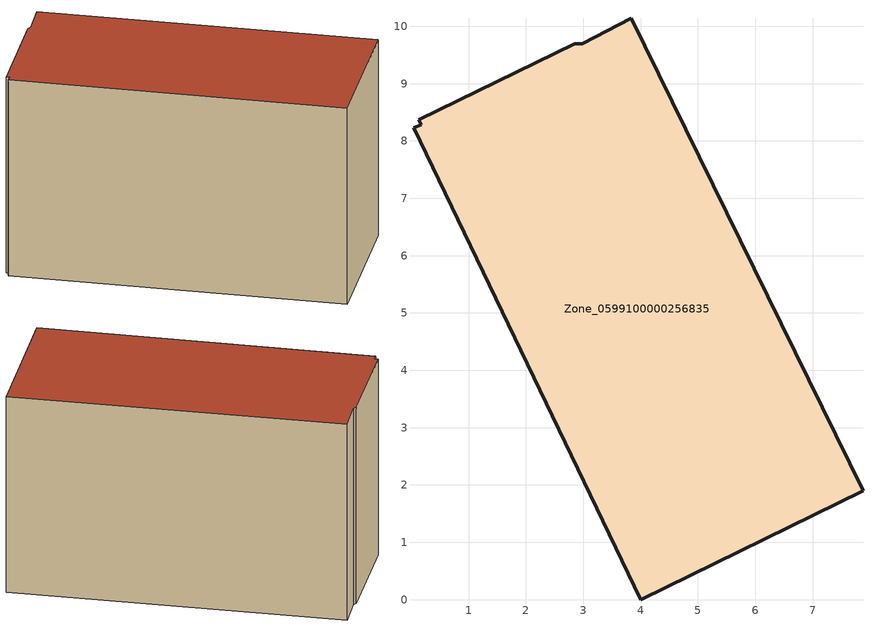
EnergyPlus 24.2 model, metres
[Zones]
Zone_0599100000256835
 floor ground (C_G): 7.88,1.9 4,0 0.04,8.23 0.18,8.28 0.13,8.37 2.85,9.7 2.98,9.7 3.84,10.14 z0
 wall outside (C_F): 2.98,9.7 2.85,9.7 0.13,8.37 0.18,8.28 0.04,8.23 4,0 7.88,1.9 3.84,10.14 2.98,9.7 z0:5.72
 roof outside (C_R): 0.04,8.23 4,0 7.88,1.9 3.84,10.14 2.98,9.7 2.85,9.7 0.13,8.37 0.18,8.28 z5.72
[BUILDING]
Pand.0599100000256835: North Axis=0; Terrain=City; Loads Convergence Tolerance Value=0.04; Temperature Convergence Tolerance Value=0.4; Solar Distribution=FullExterior; Maximum Number of Warmup Days=25; Minimum Number of Warmup Days=1
[Site:Location]
Rotterdam.The.Hague.AP_ZH_NLD Design_Conditions: Latitude=51.96; Longitude=4.45; Time Zone=1; Elevation=-4.5
[SITE:GROUNDTEMPERATURE:BUILDINGSURFACE]
18, 18, 18, 18, 18, 18, 18, 18, 18, 18, 18, 18
[MATERIAL] Thermal Absorptance=0.9; Solar Absorptance=0.7; Visible Absorptance=0.7
Name | Roughness | Thickness | Conductivity | Density | Specific Heat
G.TI.1946-1964 | MediumSmooth | 0.15 | 1 | 540 | 1210
F.TI.1946-1964 | Rough | 0.3 | 0.857143 | 1920 | 840
R.TI.1946-1964 | MediumRough | 0.2 | 0.277778 | 1500 | 1000
[CONSTRUCTION]
C_G: G.TI.1946-1964
C_F: F.TI.1946-1964
C_R: R.TI.1946-1964
[ZONE]
Zone_0599100000256835: Type=1; Multiplier=1; Ceiling Height=Autocalculate; Volume=Autocalculate; Floor Area=autocalculate; Part of Total Floor Area=Yes
[ZONEINFILTRATION:DESIGNFLOWRATE]
Infil_Zone_0599100000256835: Zone or ZoneList or Space or SpaceList=Zone_0599100000256835; Schedule=AlwaysOn; Design Flow Rate Calculation Method=Flow/Area; Flow Rate per Floor Area=0.003; Constant Term Coefficient=1; Temperature Term Coefficient=0; Velocity Term Coefficient=0; Velocity Squared Term Coefficient=0
[HVACTEMPLATE:ZONE:IDEALLOADSAIRSYSTEM]
Zone_0599100000256835: Maximum Heating Supply Air Temperature=50; Minimum Cooling Supply Air Temperature=13; Maximum Heating Supply Air Humidity Ratio=0.0156; Minimum Cooling Supply Air Humidity Ratio=0.0077; Heating Limit=NoLimit; Cooling Limit=NoLimit; Dehumidification Control Type=ConstantSensibleHeatRatio; Cooling Sensible Heat Ratio=0.7; Dehumidification Setpoint=60; Humidification Control Type=None; Humidification Setpoint=30; Outdoor Air Method=None; Outdoor Air Flow Rate per Person=0.00944; Outdoor Air Flow Rate per Zone Floor Area=0; Outdoor Air Flow Rate per Zone=0; Demand Controlled Ventilation Type=None; Outdoor Air Economizer Type=NoEconomizer; Heat Recovery Type=None; Sensible Heat Recovery Effectiveness=0.7; Latent Heat Recovery Effectiveness=0.65
[ZONECONTROL:THERMOSTAT]
ThermostatControl_Zone_0599100000256835: Zone or ZoneList=Zone_0599100000256835; Control Type Schedule=DualSetpointControlType; Control 1=Thermostat_Zone_0599100000256835; Temperature Difference Between Cutout And Setpoint=0
[THERMOSTATSETPOINT:DUALSETPOINT]
Thermostat_Zone_0599100000256835: Heating Setpoint Temperature Schedule=HeatingSetpoint_Zone_0599100000256835; Cooling Setpoint Temperature Schedule=CoolingSetpoint_Zone_0599100000256835
[SCHEDULE:COMPACT]
HeatingSetpoint_Zone_0599100000256835: Through: 12/31, For: AllDays, Until: 24:00, 21
CoolingSetpoint_Zone_0599100000256835: Through: 12/31, For: AllDays, Until: 24:00, 24
DualSetpointControlType: Through: 12/31, For: AllDays, Until: 24:00, 4
AlwaysOn: Through: 12/31, For: AllDays, Until: 24:00, 1
